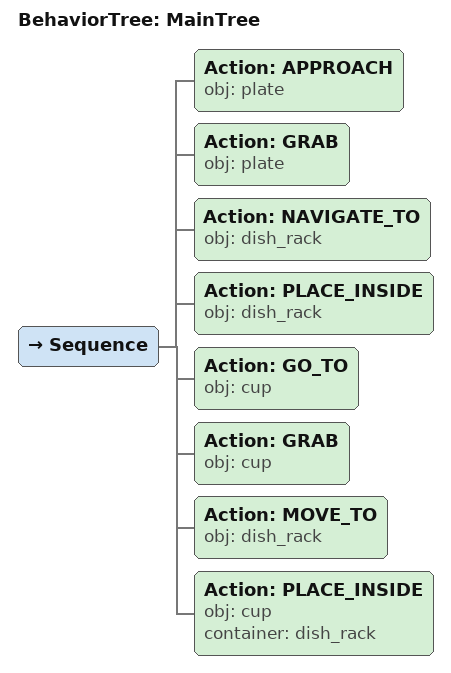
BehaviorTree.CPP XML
<root main_tree_to_execute="MainTree">
  <BehaviorTree ID="MainTree">
    <Sequence>
      <!-- Approach plate -->
      <Action ID="APPROACH" obj="plate" />
      <!-- Grab plate -->
      <Action ID="GRAB" obj="plate" />
      <!-- Navigate to dish_rack -->
      <Action ID="NAVIGATE_TO" obj="dish_rack" />
      <!-- Place inside dish_rack -->
      <Action ID="PLACE_INSIDE" obj="dish_rack" />
      <!-- Go to cup -->
      <Action ID="GO_TO" obj="cup" />
      <!-- Grab cup -->
      <Action ID="GRAB" obj="cup" />
      <!-- Move to dish_rack -->
      <Action ID="MOVE_TO" obj="dish_rack" />
      <!-- Place cup inside dish_rack -->
      <Action ID="PLACE_INSIDE" obj="cup" container="dish_rack" />
    </Sequence>
  </BehaviorTree>
</root>
